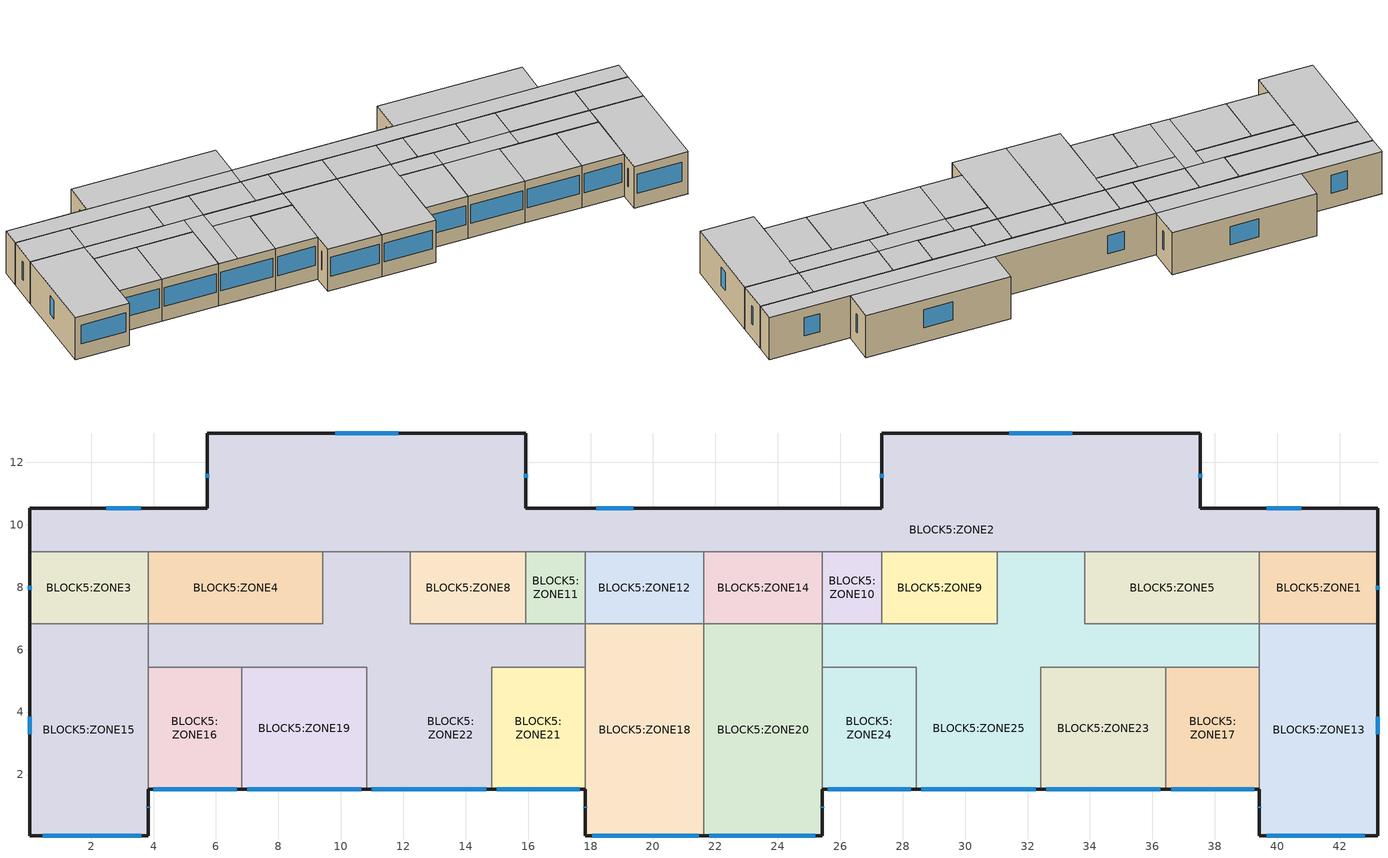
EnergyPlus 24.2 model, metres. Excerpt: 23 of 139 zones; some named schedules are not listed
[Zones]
BLOCK5:ZONE3
 floor to BLOCK4:ZONE3 (XIAN_Wenjiaoyuan_22_InternalFloor_Reversed_Rev): 3.82,6.83 0.03,6.83 0.03,9.14 3.82,9.14 z13.2
 wall outside (XIAN_Wenjiaoyuan_22_Wall): 0.03,9.14 0.03,6.83 z13.2:16.5
 wall to BLOCK5:ZONE4 (Project partition): 3.82,6.83 3.82,9.14 z13.2:16.5
 wall to BLOCK5:ZONE2 (Project partition): 3.82,9.14 0.03,9.14 z13.2:16.5
 wall to BLOCK5:ZONE15 (Project partition): 0.03,6.83 3.82,6.83 z13.2:16.5
 window (XIAN_Wenjiaoyuan_22_ExternalWindows - 1001): 0.03,8.05 0.03,7.92 z14.33:15.75
 ceiling to BLOCK6:ZONE3 (XIAN_Wenjiaoyuan_22_InternalFloor_Reversed): 0.03,6.83 3.82,6.83 3.82,9.14 0.03,9.14 z16.5
BLOCK5:ZONE4
 floor to BLOCK4:ZONE4 (XIAN_Wenjiaoyuan_22_InternalFloor_Reversed_Rev): 9.43,6.83 3.82,6.83 3.82,9.14 9.43,9.14 z13.2
 wall to BLOCK5:ZONE22 (Project partition_Rev): 3.82,6.83 9.43,6.83 9.43,9.14 z13.2:16.5
 wall to BLOCK5:ZONE2 (Project partition): 9.43,9.14 3.82,9.14 z13.2:16.5
 ceiling to BLOCK6:ZONE4 (XIAN_Wenjiaoyuan_22_InternalFloor_Reversed): 3.82,6.83 9.43,6.83 9.43,9.14 3.82,9.14 z16.5
BLOCK5:ZONE22
 floor to BLOCK4:ZONE22 (XIAN_Wenjiaoyuan_22_InternalFloor_Reversed_Rev): 14.83,1.53 12.23,1.53 12.23,5.43 14.83,5.43 z13.2; 17.83,5.43 12.23,5.43 12.23,6.83 17.83,6.83 z13.2; 12.23,6.83 9.43,6.83 9.43,9.14 12.23,9.14 z13.2; 10.83,5.43 3.82,5.43 3.82,6.83 10.82,6.83 z13.2; 12.23,1.53 10.83,1.53 10.82,6.83 12.23,6.83 z13.2
 wall outside (XIAN_Wenjiaoyuan_22_Wall): 10.83,1.53 14.83,1.53 z13.2:16.5
 wall to BLOCK5:ZONE8 (Project partition): 15.93,6.83 12.23,6.83 12.23,9.14 z13.2:16.5
 wall to BLOCK5:ZONE2 (Project partition): 12.23,9.14 9.43,9.14 z13.2:16.5
 wall to BLOCK5:ZONE15 (Project partition): 3.82,6.83 3.82,5.43 z13.2:16.5
 wall to BLOCK5:ZONE16 (Project partition): 3.82,5.43 6.83,5.43 z13.2:16.5
 wall to BLOCK5:ZONE19 (Project partition): 6.83,5.43 10.83,5.43 10.83,1.53 z13.2:16.5
 wall to BLOCK5:ZONE21 (Project partition): 14.83,1.53 14.83,5.43 17.83,5.43 z13.2:16.5
 wall to BLOCK5:ZONE18 (Project partition): 17.83,5.43 17.83,6.83 z13.2:16.5
 wall to BLOCK5:ZONE11 (Project partition): 17.83,6.83 15.93,6.83 z13.2:16.5
 window (XIAN_Wenjiaoyuan_22_ExternalWindows - 1001): 11,1.53 14.66,1.53 z14.33:15.8
 ceiling to BLOCK6:ZONE22 (XIAN_Wenjiaoyuan_22_InternalFloor_Reversed): 12.23,1.53 14.83,1.53 14.83,5.43 12.23,5.43 z16.5; 12.23,5.43 17.83,5.43 17.83,6.83 12.23,6.83 z16.5; 9.43,6.83 12.23,6.83 12.23,9.14 9.43,9.14 z16.5; 3.82,5.43 10.83,5.43 10.82,6.83 3.82,6.83 z16.5; 10.83,1.53 12.23,1.53 12.23,6.83 10.82,6.83 z16.5
BLOCK5:ZONE8
 floor to BLOCK4:ZONE8 (XIAN_Wenjiaoyuan_22_InternalFloor_Reversed_Rev): 15.93,6.83 12.23,6.83 12.23,9.14 15.93,9.14 z13.2
 wall to BLOCK5:ZONE11 (Project partition): 15.93,6.83 15.93,9.14 z13.2:16.5
 wall to BLOCK5:ZONE2 (Project partition): 15.93,9.14 12.23,9.14 z13.2:16.5
 ceiling to BLOCK6:ZONE8 (XIAN_Wenjiaoyuan_22_InternalFloor_Reversed): 12.23,6.83 15.93,6.83 15.93,9.14 12.23,9.14 z16.5
BLOCK5:ZONE11
 floor to BLOCK4:ZONE11 (XIAN_Wenjiaoyuan_22_InternalFloor_Reversed_Rev): 17.83,6.83 15.93,6.83 15.93,9.14 17.83,9.14 z13.2
 wall to BLOCK5:ZONE12 (Project partition): 17.83,6.83 17.83,9.14 z13.2:16.5
 wall to BLOCK5:ZONE2 (Project partition): 17.83,9.14 15.93,9.14 z13.2:16.5
 ceiling to BLOCK6:ZONE11 (XIAN_Wenjiaoyuan_22_InternalFloor_Reversed): 15.93,6.83 17.83,6.83 17.83,9.14 15.93,9.14 z16.5
BLOCK5:ZONE12
 floor to BLOCK4:ZONE12 (XIAN_Wenjiaoyuan_22_InternalFloor_Reversed_Rev): 21.63,6.83 17.83,6.83 17.83,9.14 21.63,9.14 z13.2
 wall to BLOCK5:ZONE14 (Project partition): 21.63,6.83 21.63,9.14 z13.2:16.5
 wall to BLOCK5:ZONE2 (Project partition): 21.63,9.14 17.83,9.14 z13.2:16.5
 wall to BLOCK5:ZONE18 (Project partition): 17.83,6.83 21.63,6.83 z13.2:16.5
 ceiling to BLOCK6:ZONE12 (XIAN_Wenjiaoyuan_22_InternalFloor_Reversed): 17.83,6.83 21.63,6.83 21.63,9.14 17.83,9.14 z16.5
BLOCK5:ZONE14
 floor to BLOCK4:ZONE14 (XIAN_Wenjiaoyuan_22_InternalFloor_Reversed_Rev): 25.43,6.83 21.63,6.83 21.63,9.14 25.43,9.14 z13.2
 wall to BLOCK5:ZONE10 (Project partition): 25.43,6.83 25.43,9.14 z13.2:16.5
 wall to BLOCK5:ZONE2 (Project partition): 25.43,9.14 21.63,9.14 z13.2:16.5
 wall to BLOCK5:ZONE20 (Project partition): 21.63,6.83 25.43,6.83 z13.2:16.5
 ceiling to BLOCK6:ZONE14 (XIAN_Wenjiaoyuan_22_InternalFloor_Reversed): 21.63,6.83 25.43,6.83 25.43,9.14 21.63,9.14 z16.5
BLOCK5:ZONE10
 floor to BLOCK4:ZONE10 (XIAN_Wenjiaoyuan_22_InternalFloor_Reversed_Rev): 27.33,6.83 25.43,6.83 25.43,9.14 27.33,9.14 z13.2
 wall to BLOCK5:ZONE9 (Project partition): 27.33,6.83 27.33,9.14 z13.2:16.5
 wall to BLOCK5:ZONE2 (Project partition): 27.33,9.14 25.43,9.14 z13.2:16.5
 wall to BLOCK5:ZONE25 (Project partition_Rev): 25.43,6.83 27.33,6.83 z13.2:16.5
 ceiling to BLOCK6:ZONE10 (XIAN_Wenjiaoyuan_22_InternalFloor_Reversed): 25.43,6.83 27.33,6.83 27.33,9.14 25.43,9.14 z16.5
BLOCK5:ZONE9
 floor to BLOCK4:ZONE9 (XIAN_Wenjiaoyuan_22_InternalFloor_Reversed_Rev): 31.03,6.83 27.33,6.83 27.33,9.14 31.03,9.14 z13.2
 wall to BLOCK5:ZONE25 (Project partition_Rev): 27.33,6.83 31.03,6.83 31.03,9.14 z13.2:16.5
 wall to BLOCK5:ZONE2 (Project partition): 31.03,9.14 27.33,9.14 z13.2:16.5
 ceiling to BLOCK6:ZONE9 (XIAN_Wenjiaoyuan_22_InternalFloor_Reversed): 27.33,6.83 31.03,6.83 31.03,9.14 27.33,9.14 z16.5
BLOCK5:ZONE25
 floor to BLOCK4:ZONE25 (XIAN_Wenjiaoyuan_22_InternalFloor_Reversed_Rev): 39.43,5.43 33.83,5.43 33.83,6.83 39.43,6.83 z13.2; 33.83,6.83 31.03,6.83 31.03,9.14 33.83,9.14 z13.2; 28.43,5.43 25.43,5.43 25.43,6.83 28.43,6.83 z13.2; 32.43,1.53 28.43,1.53 28.43,5.43 32.43,5.43 z13.2; 33.83,5.43 28.43,5.43 28.43,6.83 33.83,6.83 z13.2
 wall outside (XIAN_Wenjiaoyuan_22_Wall): 28.43,1.53 32.43,1.53 z13.2:16.5
 wall to BLOCK5:ZONE5 (Project partition): 39.43,6.83 33.83,6.83 33.83,9.14 z13.2:16.5
 wall to BLOCK5:ZONE2 (Project partition): 33.83,9.14 31.03,9.14 z13.2:16.5
 wall to BLOCK5:ZONE20 (Project partition): 25.43,6.83 25.43,5.43 z13.2:16.5
 wall to BLOCK5:ZONE24 (Project partition): 25.43,5.43 28.43,5.43 28.43,1.53 z13.2:16.5
 wall to BLOCK5:ZONE23 (Project partition): 32.43,1.53 32.43,5.43 36.43,5.43 z13.2:16.5
 wall to BLOCK5:ZONE17 (Project partition): 36.43,5.43 39.43,5.43 z13.2:16.5
 wall to BLOCK5:ZONE13 (Project partition): 39.43,5.43 39.43,6.83 z13.2:16.5
 window (XIAN_Wenjiaoyuan_22_ExternalWindows - 1001): 28.6,1.53 32.26,1.53 z14.33:15.8
 ceiling to BLOCK6:ZONE25 (XIAN_Wenjiaoyuan_22_InternalFloor_Reversed): 33.83,5.43 39.43,5.43 39.43,6.83 33.83,6.83 z16.5; 31.03,6.83 33.83,6.83 33.83,9.14 31.03,9.14 z16.5; 25.43,5.43 28.43,5.43 28.43,6.83 25.43,6.83 z16.5; 28.43,1.53 32.43,1.53 32.43,5.43 28.43,5.43 z16.5; 28.43,5.43 33.83,5.43 33.83,6.83 28.43,6.83 z16.5
BLOCK5:ZONE5
 floor to BLOCK4:ZONE5 (XIAN_Wenjiaoyuan_22_InternalFloor_Reversed_Rev): 39.43,6.83 33.83,6.83 33.83,9.14 39.43,9.14 z13.2
 wall to BLOCK5:ZONE1 (Project partition): 39.43,6.83 39.43,9.14 z13.2:16.5
 wall to BLOCK5:ZONE2 (Project partition): 39.43,9.14 33.83,9.14 z13.2:16.5
 ceiling to BLOCK6:ZONE5 (XIAN_Wenjiaoyuan_22_InternalFloor_Reversed): 33.83,6.83 39.43,6.83 39.43,9.14 33.83,9.14 z16.5
BLOCK5:ZONE1
 floor to BLOCK4:ZONE1 (XIAN_Wenjiaoyuan_22_InternalFloor_Reversed_Rev): 43.23,6.83 39.43,6.83 39.43,9.14 43.23,9.14 z13.2
 wall outside (XIAN_Wenjiaoyuan_22_Wall): 43.23,6.83 43.23,9.14 z13.2:16.5
 wall to BLOCK5:ZONE2 (Project partition): 43.23,9.14 39.43,9.14 z13.2:16.5
 wall to BLOCK5:ZONE13 (Project partition): 39.43,6.83 43.23,6.83 z13.2:16.5
 window (XIAN_Wenjiaoyuan_22_ExternalWindows - 1001): 43.23,7.92 43.23,8.05 z14.33:15.75
 ceiling to BLOCK6:ZONE1 (XIAN_Wenjiaoyuan_22_InternalFloor_Reversed): 39.43,6.83 43.23,6.83 43.23,9.14 39.43,9.14 z16.5
BLOCK5:ZONE15
 floor to BLOCK4:ZONE15 (XIAN_Wenjiaoyuan_22_InternalFloor_Reversed_Rev): 3.82,0.03 0.03,0.03 0.03,6.83 3.82,6.83 z13.2
 wall outside (XIAN_Wenjiaoyuan_22_Wall): 0.03,6.83 0.03,0.03 3.82,0.03 3.82,1.53 z13.2:16.5
 wall to BLOCK5:ZONE16 (Project partition): 3.82,1.53 3.82,5.43 z13.2:16.5
 window (XIAN_Wenjiaoyuan_22_ExternalWindows - 1001): 0.03,3.84 0.03,3.28 / 3.82,0.93 3.82,0.97 z14.33:15.75; 0.46,0.03 3.6,0.03 z14.33:15.81
 ceiling to BLOCK6:ZONE15 (XIAN_Wenjiaoyuan_22_InternalFloor_Reversed): 0.03,0.03 3.82,0.03 3.82,6.83 0.03,6.83 z16.5
BLOCK5:ZONE18
 floor to BLOCK4:ZONE18 (XIAN_Wenjiaoyuan_22_InternalFloor_Reversed_Rev): 21.63,0.03 17.83,0.03 17.83,6.83 21.63,6.83 z13.2
 wall outside (XIAN_Wenjiaoyuan_22_Wall): 17.83,1.53 17.83,0.03 21.63,0.03 z13.2:16.5
 wall to BLOCK5:ZONE20 (Project partition): 21.63,0.03 21.63,6.83 z13.2:16.5
 wall to BLOCK5:ZONE21 (Project partition): 17.83,5.43 17.83,1.53 z13.2:16.5
 window (XIAN_Wenjiaoyuan_22_ExternalWindows - 1001): 17.83,0.97 17.83,0.93 z14.33:15.75; 18.06,0.03 21.46,0.03 z14.33:15.8
 ceiling to BLOCK6:ZONE18 (XIAN_Wenjiaoyuan_22_InternalFloor_Reversed): 17.83,0.03 21.63,0.03 21.63,6.83 17.83,6.83 z16.5
BLOCK5:ZONE20
 floor to BLOCK4:ZONE20 (XIAN_Wenjiaoyuan_22_InternalFloor_Reversed_Rev): 25.43,0.03 21.63,0.03 21.63,6.83 25.43,6.83 z13.2
 wall outside (XIAN_Wenjiaoyuan_22_Wall): 21.63,0.03 25.43,0.03 25.43,1.53 z13.2:16.5
 wall to BLOCK5:ZONE24 (Project partition): 25.43,1.53 25.43,5.43 z13.2:16.5
 window (XIAN_Wenjiaoyuan_22_ExternalWindows - 1001): 21.8,0.03 25.2,0.03 z14.33:15.8; 25.43,0.93 25.43,0.97 z14.33:15.75
 ceiling to BLOCK6:ZONE20 (XIAN_Wenjiaoyuan_22_InternalFloor_Reversed): 21.63,0.03 25.43,0.03 25.43,6.83 21.63,6.83 z16.5
BLOCK5:ZONE13
 floor to BLOCK4:ZONE13 (XIAN_Wenjiaoyuan_22_InternalFloor_Reversed_Rev): 43.23,0.03 39.43,0.03 39.43,6.83 43.23,6.83 z13.2
 wall outside (XIAN_Wenjiaoyuan_22_Wall): 39.43,1.53 39.43,0.03 43.23,0.03 43.23,6.83 z13.2:16.5
 wall to BLOCK5:ZONE17 (Project partition): 39.43,5.43 39.43,1.53 z13.2:16.5
 window (XIAN_Wenjiaoyuan_22_ExternalWindows - 1001): 43.23,3.28 43.23,3.84 / 39.43,0.97 39.43,0.93 z14.33:15.75; 39.66,0.03 42.8,0.03 z14.33:15.81
 ceiling to BLOCK6:ZONE13 (XIAN_Wenjiaoyuan_22_InternalFloor_Reversed): 39.43,0.03 43.23,0.03 43.23,6.83 39.43,6.83 z16.5
BLOCK5:ZONE16
 floor to BLOCK4:ZONE16 (XIAN_Wenjiaoyuan_22_InternalFloor_Reversed_Rev): 6.83,1.53 3.82,1.53 3.82,5.43 6.83,5.43 z13.2
 wall outside (XIAN_Wenjiaoyuan_22_Wall): 3.82,1.53 6.83,1.53 z13.2:16.5
 wall to BLOCK5:ZONE19 (Project partition): 6.83,1.53 6.83,5.43 z13.2:16.5
 window (XIAN_Wenjiaoyuan_22_ExternalWindows - 1001): 3.99,1.53 6.66,1.53 z14.33:15.82
 ceiling to BLOCK6:ZONE16 (XIAN_Wenjiaoyuan_22_InternalFloor_Reversed): 3.82,1.53 6.83,1.53 6.83,5.43 3.82,5.43 z16.5
BLOCK5:ZONE19
 floor to BLOCK4:ZONE19 (XIAN_Wenjiaoyuan_22_InternalFloor_Reversed_Rev): 10.83,1.53 6.83,1.53 6.83,5.43 10.83,5.43 z13.2
 wall outside (XIAN_Wenjiaoyuan_22_Wall): 6.83,1.53 10.83,1.53 z13.2:16.5
 window (XIAN_Wenjiaoyuan_22_ExternalWindows - 1001): 7,1.53 10.66,1.53 z14.33:15.8
 ceiling to BLOCK6:ZONE19 (XIAN_Wenjiaoyuan_22_InternalFloor_Reversed): 6.83,1.53 10.83,1.53 10.83,5.43 6.83,5.43 z16.5
BLOCK5:ZONE21
 floor to BLOCK4:ZONE21 (XIAN_Wenjiaoyuan_22_InternalFloor_Reversed_Rev): 17.83,1.53 14.83,1.53 14.83,5.43 17.83,5.43 z13.2
 wall outside (XIAN_Wenjiaoyuan_22_Wall): 14.83,1.53 17.83,1.53 z13.2:16.5
 window (XIAN_Wenjiaoyuan_22_ExternalWindows - 1001): 15,1.53 17.66,1.53 z14.33:15.82
 ceiling to BLOCK6:ZONE21 (XIAN_Wenjiaoyuan_22_InternalFloor_Reversed): 14.83,1.53 17.83,1.53 17.83,5.43 14.83,5.43 z16.5
BLOCK5:ZONE24
 floor to BLOCK4:ZONE24 (XIAN_Wenjiaoyuan_22_InternalFloor_Reversed_Rev): 28.43,1.53 25.43,1.53 25.43,5.43 28.43,5.43 z13.2
 wall outside (XIAN_Wenjiaoyuan_22_Wall): 25.43,1.53 28.43,1.53 z13.2:16.5
 window (XIAN_Wenjiaoyuan_22_ExternalWindows - 1001): 25.6,1.53 28.26,1.53 z14.33:15.82
 ceiling to BLOCK6:ZONE24 (XIAN_Wenjiaoyuan_22_InternalFloor_Reversed): 25.43,1.53 28.43,1.53 28.43,5.43 25.43,5.43 z16.5
BLOCK5:ZONE23
 floor to BLOCK4:ZONE23 (XIAN_Wenjiaoyuan_22_InternalFloor_Reversed_Rev): 36.43,1.53 32.43,1.53 32.43,5.43 36.43,5.43 z13.2
 wall outside (XIAN_Wenjiaoyuan_22_Wall): 32.43,1.53 36.43,1.53 z13.2:16.5
 wall to BLOCK5:ZONE17 (Project partition): 36.43,1.53 36.43,5.43 z13.2:16.5
 window (XIAN_Wenjiaoyuan_22_ExternalWindows - 1001): 32.6,1.53 36.26,1.53 z14.33:15.8
 ceiling to BLOCK6:ZONE23 (XIAN_Wenjiaoyuan_22_InternalFloor_Reversed): 32.43,1.53 36.43,1.53 36.43,5.43 32.43,5.43 z16.5
BLOCK5:ZONE17
 floor to BLOCK4:ZONE17 (XIAN_Wenjiaoyuan_22_InternalFloor_Reversed_Rev): 39.43,1.53 36.43,1.53 36.43,5.43 39.43,5.43 z13.2
 wall outside (XIAN_Wenjiaoyuan_22_Wall): 36.43,1.53 39.43,1.53 z13.2:16.5
 window (XIAN_Wenjiaoyuan_22_ExternalWindows - 1001): 36.6,1.53 39.26,1.53 z14.33:15.82
 ceiling to BLOCK6:ZONE17 (XIAN_Wenjiaoyuan_22_InternalFloor_Reversed): 36.43,1.53 39.43,1.53 39.43,5.43 36.43,5.43 z16.5
BLOCK5:ZONE2
 floor to BLOCK4:ZONE2 (XIAN_Wenjiaoyuan_22_InternalFloor_Reversed_Rev): 37.53,10.54 27.33,10.54 27.33,12.94 37.53,12.94 z13.2; 43.23,9.14 15.93,9.14 15.93,10.54 43.23,10.54 z13.2; 15.93,10.54 5.73,10.54 5.73,12.94 15.93,12.94 z13.2; 15.93,9.14 0.03,9.14 0.03,10.54 15.93,10.54 z13.2
 wall outside (XIAN_Wenjiaoyuan_22_Wall): 43.23,9.14 43.23,10.54 37.53,10.54 37.53,12.94 27.33,12.94 27.33,10.54 15.93,10.54 15.93,12.94 5.73,12.94 5.73,10.54 0.03,10.54 0.03,9.14 z13.2:16.5
 window (XIAN_Wenjiaoyuan_22_ExternalWindows - 1001): 40.76,10.54 39.66,10.54 / 37.53,11.5 37.53,11.63 / 33.44,12.94 31.42,12.94 / 27.33,11.63 27.33,11.5 / 15.93,11.5 15.93,11.63 / 11.84,12.94 9.81,12.94 / 5.73,11.63 5.73,11.5 / 3.6,10.54 2.49,10.54 z14.33:15.75
 window x2 (XIAN_Wenjiaoyuan_22_ExternalWindows - 1001): 19.37,10.54 18.19,10.54 z14.33:15.75
 ceiling to BLOCK6:ZONE2 (XIAN_Wenjiaoyuan_22_InternalFloor_Reversed): 27.33,10.54 37.53,10.54 37.53,12.94 27.33,12.94 z16.5; 15.93,9.14 43.23,9.14 43.23,10.54 15.93,10.54 z16.5; 5.73,10.54 15.93,10.54 15.93,12.94 5.73,12.94 z16.5; 0.03,9.14 15.93,9.14 15.93,10.54 0.03,10.54 z16.5
[Site:Location]
XIAN_Wenjiaoyuan_22 (01-01:31-12)  (01-01:31-12): Latitude {deg}=34.3; Longitude {deg}=108.93; Time Zone {hr}=8; Elevation {m}=479
[Site:GroundTemperature:BuildingSurface]
18, 18, 18, 18, 18, 18, 18, 18, 18, 18, 18, 18
[Site:GroundTemperature:Deep]
14, 14, 14, 14, 14, 14, 14, 14, 14, 14, 14, 14
[Site:GroundTemperature:Shallow]
14, 14, 14, 14, 14, 14, 14, 14, 14, 14, 14, 14
[Site:GroundTemperature:FCfactorMethod]
2.95, 1.86, 3.8, 6.83, 14.77, 20.89, 25.02, 26.28, 24.14, 19.38, 13.03, 7.13
[Site:GroundReflectance]
0.2, 0.2, 0.2, 0.2, 0.2, 0.2, 0.2, 0.2, 0.2, 0.2, 0.2, 0.2
[Site:GroundReflectance:SnowModifier]
2, 2
[SizingPeriod:DesignDay] Day of Month=15; Day Type=SummerDesignDay; Humidity Condition Type=WetBulb; Barometric Pressure {Pa}=95701.4; Wind Speed {m/s}=0; Wind Direction {deg}=0; Rain Indicator=No; Snow Indicator=No; Daylight Saving Time Indicator=No; Solar Model Indicator=ASHRAEClearSky; Sky Clearness=0.98
Name | Month | Maximum Dry-Bulb Temperature {C} | Daily Dry-Bulb Temperature Range {deltaC} | Wetbulb or DewPoint at Maximum Dry-Bulb {C}
Summer Design Day in XIAN_Wenjiaoyuan_22 (01-01:31-12) Jun | 6 | 38.1 | 15 | 20.8
Summer Design Day in XIAN_Wenjiaoyuan_22 (01-01:31-12) Jul | 7 | 37.8 | 12.1 | 24
Summer Design Day in XIAN_Wenjiaoyuan_22 (01-01:31-12) Aug | 8 | 36 | 10.7 | 25.3
Summer Design Day in XIAN_Wenjiaoyuan_22 (01-01:31-12) Sep | 9 | 34.2 | 12.2 | 23.4
[Site:Precipitation]
Precipitation Model Type=ScheduleAndDesignLevel; Design Level for Total Annual Precipitation {m/yr}=0.75; Precipitation Rates Schedule=Site Precipitation Schedule; Average Total Annual Precipitation {m/yr}=0.75
[Building]
Building 1: North Axis {deg}=0; Terrain=Suburbs; Loads Convergence Tolerance Value {W}=.04; Temperature Convergence Tolerance Value {deltaC}=.4; Solar Distribution=FullExterior; Maximum Number of Warmup Days=25; Minimum Number of Warmup Days=6
[Material:NoMass] Roughness=Rough; Thermal Resistance {m2-K/W}=.15; Thermal Absorptance=0.9; Solar Absorptance=0.7; Visible Absorptance=0.7
5_RVAL_2; 6_RVAL_2
[Construction]
XIAN_Wenjiaoyuan_22_InternalFloor_Reversed: XIAN_Wenjiaoyuan_22_InternalFloor_1_.02, XIAN_Wenjiaoyuan_22_InternalFloor_3_.1, XIAN_Wenjiaoyuan_22_InternalFloor_2_.12, XIAN_Wenjiaoyuan_22_InternalFloor_1_.03, XIAN_Wenjiaoyuan_22_InternalFloor_1_.02
XIAN_Wenjiaoyuan_22_InternalFloor_Reversed_Rev: XIAN_Wenjiaoyuan_22_InternalFloor_1_.02, XIAN_Wenjiaoyuan_22_InternalFloor_1_.03, XIAN_Wenjiaoyuan_22_InternalFloor_2_.12, XIAN_Wenjiaoyuan_22_InternalFloor_3_.1, XIAN_Wenjiaoyuan_22_InternalFloor_1_.02
Project partition: Gypsum Plasterboard_.025, 5_RVAL_2, Gypsum Plasterboard_.025
Project partition_Rev: Gypsum Plasterboard_.025, 6_RVAL_2, Gypsum Plasterboard_.025
XIAN_Wenjiaoyuan_22_Wall: XIAN_Wenjiaoyuan_22_Wall_1_.1, XIAN_Wenjiaoyuan_22_Wall_2_.02, XIAN_Wenjiaoyuan_22_Wall_3_.2, XIAN_Wenjiaoyuan_22_Wall_4_.015
XIAN_Wenjiaoyuan_22_ExternalWindows - 1001: Simple XIAN_Wenjiaoyuan_22_ExternalWindows - 1001
[Material] Roughness=Rough
Name | Thickness {m} | Conductivity {W/m-K} | Density {kg/m3} | Specific Heat {J/kg-K} | Thermal Absorptance | Solar Absorptance | Visible Absorptance
XIAN_Wenjiaoyuan_22_InternalFloor_1_.02 | .02 | 1.28 | 2100 | 840 | .9 | .6 | .6
XIAN_Wenjiaoyuan_22_InternalFloor_3_.1 | .1 | .041 | 500 | 840 | .9 | .6 | .6
XIAN_Wenjiaoyuan_22_InternalFloor_2_.12 | .12 | 1.74 | 500 | 840 | .9 | .6 | .6
XIAN_Wenjiaoyuan_22_InternalFloor_1_.03 | .03 | 1.28 | 2100 | 840 | .9 | .6 | .6
Gypsum Plasterboard_.025 | .025 | 0.25 | 900 | 1000 | 0.9 | 0.5 | 0.5
XIAN_Wenjiaoyuan_22_Wall_1_.1 | .1 | .041 | 1700 | 800 | .9 | .7 | .7
XIAN_Wenjiaoyuan_22_Wall_2_.02 | .02 | 1.28 | 35 | 1400 | .9 | .6 | .6
XIAN_Wenjiaoyuan_22_Wall_3_.2 | .2 | 1.74 | 1400 | 1000 | .9 | .6 | .6
XIAN_Wenjiaoyuan_22_Wall_4_.015 | .015 | 1.28 | 1000 | 1000 | .9 | .5 | .5
[WindowMaterial:SimpleGlazingSystem]
Simple XIAN_Wenjiaoyuan_22_ExternalWindows - 1001: U-Factor {W/m2-K}=1.76; Solar Heat Gain Coefficient=.33; Visible Transmittance=.8
[Zone] Type=1; Multiplier=1; Zone Inside Convection Algorithm=TARP; Part of Total Floor Area=Yes
Name | Volume {m3} | Floor Area {m2}
BLOCK5:ZONE3 | 21.9668 | 7.2979
BLOCK5:ZONE4 | 35.3248 | 11.7358
BLOCK5:ZONE22 | 112.6766 | 37.4341
BLOCK5:ZONE8 | 23.0076 | 7.6437
BLOCK5:ZONE11 | 11.3642 | 3.7755
BLOCK5:ZONE12 | 23.6386 | 7.8533
BLOCK5:ZONE14 | 23.6692 | 7.8635
BLOCK5:ZONE10 | 11.3336 | 3.7653
BLOCK5:ZONE9 | 23.0384 | 7.6539
BLOCK5:ZONE25 | 112.6033 | 37.4097
BLOCK5:ZONE5 | 35.2967 | 11.7265
BLOCK5:ZONE1 | 21.96 | 7.2957
BLOCK5:ZONE15 | 64.0793 | 21.2888
BLOCK5:ZONE18 | 69.0619 | 22.9441
BLOCK5:ZONE20 | 69.1091 | 22.9598
BLOCK5:ZONE13 | 64.0591 | 21.2821
BLOCK5:ZONE16 | 29.9622 | 9.9542
BLOCK5:ZONE19 | 40.4119 | 13.4259
BLOCK5:ZONE21 | 29.919 | 9.9399
BLOCK5:ZONE24 | 29.9377 | 9.9461
BLOCK5:ZONE23 | 40.442 | 13.4359
BLOCK5:ZONE17 | 29.9297 | 9.9434
BLOCK5:ZONE2 | 264.3602 | 87.8273
[PEOPLE] Number of People Calculation Method=People/Area; Fraction Radiant=.3; Sensible Heat Fraction=AutoCalculate; Carbon Dioxide Generation Rate {m3/s-W}=3.82e-08; Enable ASHRAE 55 Comfort Warnings=No; Mean Radiant Temperature Calculation Type=EnclosureAveraged; Work Efficiency Schedule=Work efficiency; Clothing Insulation Calculation Method=ClothingInsulationSchedule; Air Velocity Schedule=Default Air Velocity for Comfort Calculations
Name | Zone or ZoneList or Space or SpaceList | Number of People Schedule | People per Floor Area {person/m2} | Activity Level Schedule | Clothing Insulation Schedule
People BLOCK5:ZONE3 | BLOCK5:ZONE3 | Dwell_DomBath_Occ | 0.0187368 | Activity Schedule 6709 | Clothing Schedule 6709
People BLOCK5:ZONE4 | BLOCK5:ZONE4 | Dwell_DomKitchen_Occ | 0.0237037 | Activity Schedule 6716 | Clothing Schedule 6716
People BLOCK5:ZONE22 | BLOCK5:ZONE22 | Dwell_DomLounge_Occ | 0.0187563 | Activity Schedule 6723 | Clothing Schedule 6723
People BLOCK5:ZONE8 | BLOCK5:ZONE8 | Dwell_DomBed_Occ | 0.0229388 | Activity Schedule 6740 | Clothing Schedule 6740
People BLOCK5:ZONE11 | BLOCK5:ZONE11 | Dwell_DomToilet_Occ | 0.0243172 | Activity Schedule 6747 | Clothing Schedule 6747
People BLOCK5:ZONE12 | BLOCK5:ZONE12 | Dwell_DomBath_Occ | 0.0187368 | Activity Schedule 6754 | Clothing Schedule 6754
People BLOCK5:ZONE14 | BLOCK5:ZONE14 | Dwell_DomBath_Occ | 0.0187368 | Activity Schedule 6761 | Clothing Schedule 6761
People BLOCK5:ZONE10 | BLOCK5:ZONE10 | Dwell_DomToilet_Occ | 0.0243172 | Activity Schedule 6768 | Clothing Schedule 6768
People BLOCK5:ZONE9 | BLOCK5:ZONE9 | Dwell_DomBed_Occ | 0.0229388 | Activity Schedule 6775 | Clothing Schedule 6775
People BLOCK5:ZONE25 | BLOCK5:ZONE25 | Dwell_DomLounge_Occ | 0.0187563 | Activity Schedule 6782 | Clothing Schedule 6782
People BLOCK5:ZONE5 | BLOCK5:ZONE5 | Dwell_DomKitchen_Occ | 0.0237037 | Activity Schedule 6799 | Clothing Schedule 6799
People BLOCK5:ZONE1 | BLOCK5:ZONE1 | Dwell_DomBath_Occ | 0.0187368 | Activity Schedule 6806 | Clothing Schedule 6806
People BLOCK5:ZONE15 | BLOCK5:ZONE15 | Dwell_DomBed_Occ | 0.0229388 | Activity Schedule 6813 | Clothing Schedule 6813
People BLOCK5:ZONE18 | BLOCK5:ZONE18 | Dwell_DomBed_Occ | 0.0229388 | Activity Schedule 6822 | Clothing Schedule 6822
People BLOCK5:ZONE20 | BLOCK5:ZONE20 | Dwell_DomBed_Occ | 0.0229388 | Activity Schedule 6831 | Clothing Schedule 6831
People BLOCK5:ZONE13 | BLOCK5:ZONE13 | Dwell_DomBed_Occ | 0.0229388 | Activity Schedule 6840 | Clothing Schedule 6840
People BLOCK5:ZONE16 | BLOCK5:ZONE16 | Dwell_DomBed_Occ | 0.0229388 | Activity Schedule 6849 | Clothing Schedule 6849
People BLOCK5:ZONE19 | BLOCK5:ZONE19 | Dwell_DomDining_Occ | .0169163 | Activity Schedule 6856 | Clothing Schedule 6856
People BLOCK5:ZONE21 | BLOCK5:ZONE21 | Dwell_DomBed_Occ | 0.0229388 | Activity Schedule 6863 | Clothing Schedule 6863
People BLOCK5:ZONE24 | BLOCK5:ZONE24 | Dwell_DomBed_Occ | 0.0229388 | Activity Schedule 6870 | Clothing Schedule 6870
People BLOCK5:ZONE23 | BLOCK5:ZONE23 | Dwell_DomDining_Occ | .0169163 | Activity Schedule 6877 | Clothing Schedule 6877
People BLOCK5:ZONE17 | BLOCK5:ZONE17 | Dwell_DomBed_Occ | 0.0229388 | Activity Schedule 6884 | Clothing Schedule 6884
[Lights] Design Level Calculation Method=Watts/Area; Return Air Fraction=0; Fraction Radiant=.42; Fraction Visible=.18; Fraction Replaceable=1
Name | Zone or ZoneList or Space or SpaceList | Schedule | Watts per Floor Area {W/m2}
BLOCK5:ZONE3 General lighting | BLOCK5:ZONE3 | Dwell_DomBath_Light | 7.5
BLOCK5:ZONE4 General lighting | BLOCK5:ZONE4 | Dwell_DomKitchen_Light | 7.5
BLOCK5:ZONE22 General lighting | BLOCK5:ZONE22 | Dwell_DomLounge_Light | 2.5
BLOCK5:ZONE8 General lighting | BLOCK5:ZONE8 | Dwell_DomBed_Light | 5
BLOCK5:ZONE11 General lighting | BLOCK5:ZONE11 | Dwell_DomToilet_Light | 5
BLOCK5:ZONE12 General lighting | BLOCK5:ZONE12 | Dwell_DomBath_Light | 7.5
BLOCK5:ZONE14 General lighting | BLOCK5:ZONE14 | Dwell_DomBath_Light | 7.5
BLOCK5:ZONE10 General lighting | BLOCK5:ZONE10 | Dwell_DomToilet_Light | 5
BLOCK5:ZONE9 General lighting | BLOCK5:ZONE9 | Dwell_DomBed_Light | 5
BLOCK5:ZONE25 General lighting | BLOCK5:ZONE25 | Dwell_DomLounge_Light | 2.5
BLOCK5:ZONE5 General lighting | BLOCK5:ZONE5 | Dwell_DomKitchen_Light | 7.5
BLOCK5:ZONE1 General lighting | BLOCK5:ZONE1 | Dwell_DomBath_Light | 7.5
BLOCK5:ZONE15 General lighting | BLOCK5:ZONE15 | Dwell_DomBed_Light | 5
BLOCK5:ZONE18 General lighting | BLOCK5:ZONE18 | Dwell_DomBed_Light | 5
BLOCK5:ZONE20 General lighting | BLOCK5:ZONE20 | Dwell_DomBed_Light | 5
BLOCK5:ZONE13 General lighting | BLOCK5:ZONE13 | Dwell_DomBed_Light | 5
BLOCK5:ZONE16 General lighting | BLOCK5:ZONE16 | Dwell_DomBed_Light | 5
BLOCK5:ZONE19 General lighting | BLOCK5:ZONE19 | Dwell_DomDining_Light | 2.5
BLOCK5:ZONE21 General lighting | BLOCK5:ZONE21 | Dwell_DomBed_Light | 5
BLOCK5:ZONE24 General lighting | BLOCK5:ZONE24 | Dwell_DomBed_Light | 5
BLOCK5:ZONE23 General lighting | BLOCK5:ZONE23 | Dwell_DomDining_Light | 2.5
BLOCK5:ZONE17 General lighting | BLOCK5:ZONE17 | Dwell_DomBed_Light | 5
BLOCK5:ZONE2 General lighting | BLOCK5:ZONE2 | 8:00 - 18:00 Mon - Sat | 7.5
[OtherEquipment] Fuel Type=Electricity; Design Level Calculation Method=Watts/Area; Fraction Latent=0; Fraction Radiant=.2; Fraction Lost=0; Carbon Dioxide Generation Rate {m3/s-W}=0
Name | Zone or ZoneList or Space or SpaceList | Schedule | Power per Floor Area {W/m2}
BLOCK5:ZONE3 Equipment gain | BLOCK5:ZONE3 | Dwell_DomBath_Equip | 1.67
BLOCK5:ZONE4 Equipment gain | BLOCK5:ZONE4 | Dwell_DomKitchen_Equip | 30.28
BLOCK5:ZONE22 Equipment gain | BLOCK5:ZONE22 | Dwell_DomLounge_Equip | 3.9
BLOCK5:ZONE8 Equipment gain | BLOCK5:ZONE8 | Dwell_DomBed_Equip | 3.58
BLOCK5:ZONE11 Equipment gain | BLOCK5:ZONE11 | Dwell_DomToilet_Equip | 1.61
BLOCK5:ZONE12 Equipment gain | BLOCK5:ZONE12 | Dwell_DomBath_Equip | 1.67
BLOCK5:ZONE14 Equipment gain | BLOCK5:ZONE14 | Dwell_DomBath_Equip | 1.67
BLOCK5:ZONE10 Equipment gain | BLOCK5:ZONE10 | Dwell_DomToilet_Equip | 1.61
BLOCK5:ZONE9 Equipment gain | BLOCK5:ZONE9 | Dwell_DomBed_Equip | 3.58
BLOCK5:ZONE25 Equipment gain | BLOCK5:ZONE25 | Dwell_DomLounge_Equip | 3.9
BLOCK5:ZONE5 Equipment gain | BLOCK5:ZONE5 | Dwell_DomKitchen_Equip | 30.28
BLOCK5:ZONE1 Equipment gain | BLOCK5:ZONE1 | Dwell_DomBath_Equip | 1.67
BLOCK5:ZONE15 Equipment gain | BLOCK5:ZONE15 | Dwell_DomBed_Equip | 3.58
BLOCK5:ZONE18 Equipment gain | BLOCK5:ZONE18 | Dwell_DomBed_Equip | 3.58
BLOCK5:ZONE20 Equipment gain | BLOCK5:ZONE20 | Dwell_DomBed_Equip | 3.58
BLOCK5:ZONE13 Equipment gain | BLOCK5:ZONE13 | Dwell_DomBed_Equip | 3.58
BLOCK5:ZONE16 Equipment gain | BLOCK5:ZONE16 | Dwell_DomBed_Equip | 3.58
BLOCK5:ZONE19 Equipment gain | BLOCK5:ZONE19 | Dwell_DomDining_Equip | 3.06
BLOCK5:ZONE21 Equipment gain | BLOCK5:ZONE21 | Dwell_DomBed_Equip | 3.58
BLOCK5:ZONE24 Equipment gain | BLOCK5:ZONE24 | Dwell_DomBed_Equip | 3.58
BLOCK5:ZONE23 Equipment gain | BLOCK5:ZONE23 | Dwell_DomDining_Equip | 3.06
BLOCK5:ZONE17 Equipment gain | BLOCK5:ZONE17 | Dwell_DomBed_Equip | 3.58
[ZoneInfiltration:DesignFlowRate] Schedule=On 24/7; Design Flow Rate Calculation Method=Flow/zone; Constant Term Coefficient=1; Temperature Term Coefficient=0; Velocity Term Coefficient=0; Velocity Squared Term Coefficient=0
Name | Zone or ZoneList or Space or SpaceList | Design Flow Rate {m3/s}
BLOCK5:ZONE3 Infiltration | BLOCK5:ZONE3 | .004271
BLOCK5:ZONE4 Infiltration | BLOCK5:ZONE4 | .006869
BLOCK5:ZONE22 Infiltration | BLOCK5:ZONE22 | .021909
BLOCK5:ZONE8 Infiltration | BLOCK5:ZONE8 | .004474
BLOCK5:ZONE11 Infiltration | BLOCK5:ZONE11 | .00221
BLOCK5:ZONE12 Infiltration | BLOCK5:ZONE12 | .004596
BLOCK5:ZONE14 Infiltration | BLOCK5:ZONE14 | .004602
BLOCK5:ZONE10 Infiltration | BLOCK5:ZONE10 | .002204
BLOCK5:ZONE9 Infiltration | BLOCK5:ZONE9 | .00448
BLOCK5:ZONE25 Infiltration | BLOCK5:ZONE25 | .021895
BLOCK5:ZONE5 Infiltration | BLOCK5:ZONE5 | .006863
BLOCK5:ZONE1 Infiltration | BLOCK5:ZONE1 | .00427
BLOCK5:ZONE15 Infiltration | BLOCK5:ZONE15 | .01246
BLOCK5:ZONE18 Infiltration | BLOCK5:ZONE18 | .013429
BLOCK5:ZONE20 Infiltration | BLOCK5:ZONE20 | .013438
BLOCK5:ZONE13 Infiltration | BLOCK5:ZONE13 | .012456
BLOCK5:ZONE16 Infiltration | BLOCK5:ZONE16 | .005826
BLOCK5:ZONE19 Infiltration | BLOCK5:ZONE19 | .007858
BLOCK5:ZONE21 Infiltration | BLOCK5:ZONE21 | .005818
BLOCK5:ZONE24 Infiltration | BLOCK5:ZONE24 | .005821
BLOCK5:ZONE23 Infiltration | BLOCK5:ZONE23 | .007864
BLOCK5:ZONE17 Infiltration | BLOCK5:ZONE17 | .00582
BLOCK5:ZONE2 Infiltration | BLOCK5:ZONE2 | .051403
[Sizing:Zone] Zone Cooling Design Supply Air Temperature Input Method=SupplyAirTemperature; Zone Cooling Design Supply Air Temperature {C}=12; Zone Cooling Design Supply Air Temperature Difference {deltaC}=0; Zone Heating Design Supply Air Temperature Input Method=SupplyAirTemperature; Zone Heating Design Supply Air Temperature {C}=35; Zone Heating Design Supply Air Temperature Difference {deltaC}=0; Zone Cooling Design Supply Air Humidity Ratio {kgWater/kgDryAir}=0.0077; Zone Heating Design Supply Air Humidity Ratio {kgWater/kgDryAir}=0.0156; Zone Heating Sizing Factor=1.25; Zone Cooling Sizing Factor=1.15; Cooling Design Air Flow Method=DesignDay; Cooling Minimum Air Flow Fraction=0; Heating Design Air Flow Method=DesignDay; Zone Load Sizing Method=Sensible Load Only No Latent Load; Zone Latent Cooling Design Supply Air Humidity Ratio Input Method=HumidityRatioDifference; Zone Cooling Design Supply Air Humidity Ratio Difference {kgWater/kgDryAir}=0.005; Zone Latent Heating Design Supply Air Humidity Ratio Input Method=HumidityRatioDifference; Zone Humidification Design Supply Air Humidity Ratio Difference {kgWater/kgDryAir}=0.005
Name | Design Specification Outdoor Air Object | Design Specification Zone Air Distribution Object
BLOCK5:ZONE3 | BLOCK5:ZONE3 | BLOCK5:ZONE3
BLOCK5:ZONE4 | BLOCK5:ZONE4 | BLOCK5:ZONE4
BLOCK5:ZONE22 | BLOCK5:ZONE22 | BLOCK5:ZONE22
BLOCK5:ZONE8 | BLOCK5:ZONE8 | BLOCK5:ZONE8
BLOCK5:ZONE11 | BLOCK5:ZONE11 | BLOCK5:ZONE11
BLOCK5:ZONE12 | BLOCK5:ZONE12 | BLOCK5:ZONE12
BLOCK5:ZONE14 | BLOCK5:ZONE14 | BLOCK5:ZONE14
BLOCK5:ZONE10 | BLOCK5:ZONE10 | BLOCK5:ZONE10
BLOCK5:ZONE9 | BLOCK5:ZONE9 | BLOCK5:ZONE9
BLOCK5:ZONE25 | BLOCK5:ZONE25 | BLOCK5:ZONE25
BLOCK5:ZONE5 | BLOCK5:ZONE5 | BLOCK5:ZONE5
BLOCK5:ZONE1 | BLOCK5:ZONE1 | BLOCK5:ZONE1
BLOCK5:ZONE15 | BLOCK5:ZONE15 | BLOCK5:ZONE15
BLOCK5:ZONE18 | BLOCK5:ZONE18 | BLOCK5:ZONE18
BLOCK5:ZONE20 | BLOCK5:ZONE20 | BLOCK5:ZONE20
BLOCK5:ZONE13 | BLOCK5:ZONE13 | BLOCK5:ZONE13
BLOCK5:ZONE16 | BLOCK5:ZONE16 | BLOCK5:ZONE16
BLOCK5:ZONE19 | BLOCK5:ZONE19 | BLOCK5:ZONE19
BLOCK5:ZONE21 | BLOCK5:ZONE21 | BLOCK5:ZONE21
BLOCK5:ZONE24 | BLOCK5:ZONE24 | BLOCK5:ZONE24
BLOCK5:ZONE23 | BLOCK5:ZONE23 | BLOCK5:ZONE23
BLOCK5:ZONE17 | BLOCK5:ZONE17 | BLOCK5:ZONE17
BLOCK5:ZONE2 | BLOCK5:ZONE2 | BLOCK5:ZONE2
[DesignSpecification:ZoneAirDistribution] Zone Air Distribution Effectiveness in Cooling Mode=1; Zone Air Distribution Effectiveness in Heating Mode=1
BLOCK5:ZONE3; BLOCK5:ZONE4; BLOCK5:ZONE22; BLOCK5:ZONE8; BLOCK5:ZONE11; BLOCK5:ZONE12; BLOCK5:ZONE14; BLOCK5:ZONE10; BLOCK5:ZONE9; BLOCK5:ZONE25; BLOCK5:ZONE5; BLOCK5:ZONE1; BLOCK5:ZONE15; BLOCK5:ZONE18; BLOCK5:ZONE20; BLOCK5:ZONE13; BLOCK5:ZONE16; BLOCK5:ZONE19; BLOCK5:ZONE21; BLOCK5:ZONE24; BLOCK5:ZONE23; BLOCK5:ZONE17; BLOCK5:ZONE2
[DesignSpecification:OutdoorAir] Outdoor Air Method=Sum; Outdoor Air Flow per Zone {m3/s}=0; Outdoor Air Flow Air Changes per Hour {1/hr}=0
Name | Outdoor Air Flow per Person {m3/s-person} | Outdoor Air Flow per Zone Floor Area {m3/s-m2} | Outdoor Air Schedule
BLOCK5:ZONE3; BLOCK5:ZONE12; BLOCK5:ZONE14; BLOCK5:ZONE1 | .012 | 0 | Dwell_DomBath_Occ
BLOCK5:ZONE4; BLOCK5:ZONE5 | .012 | 0 | Dwell_DomKitchen_Occ
BLOCK5:ZONE22; BLOCK5:ZONE25 | .01 | 0 | Dwell_DomLounge_Occ
BLOCK5:ZONE8; BLOCK5:ZONE9; BLOCK5:ZONE15; BLOCK5:ZONE18; BLOCK5:ZONE20; BLOCK5:ZONE13; BLOCK5:ZONE16; BLOCK5:ZONE21; BLOCK5:ZONE24; BLOCK5:ZONE17 | .01 | 0 | Dwell_DomBed_Occ
BLOCK5:ZONE11; BLOCK5:ZONE10 | .012 | 0 | Dwell_DomToilet_Occ
BLOCK5:ZONE19; BLOCK5:ZONE23 | .01 | 0 | Dwell_DomDining_Occ
BLOCK5:ZONE2 | .004 | .001 | Off 24/7
[ZoneControl:Thermostat] Control Type Schedule=Zone Control Type Sched
Name | Zone or ZoneList | Control 1
BLOCK5:ZONE3 Thermostat | BLOCK5:ZONE3 | Dual Setpoint - Zone BLOCK5:ZONE3
BLOCK5:ZONE4 Thermostat | BLOCK5:ZONE4 | Dual Setpoint - Zone BLOCK5:ZONE4
BLOCK5:ZONE22 Thermostat | BLOCK5:ZONE22 | Dual Setpoint - Zone BLOCK5:ZONE22
BLOCK5:ZONE8 Thermostat | BLOCK5:ZONE8 | Dual Setpoint - Zone BLOCK5:ZONE8
BLOCK5:ZONE11 Thermostat | BLOCK5:ZONE11 | Dual Setpoint - Zone BLOCK5:ZONE11
BLOCK5:ZONE12 Thermostat | BLOCK5:ZONE12 | Dual Setpoint - Zone BLOCK5:ZONE12
BLOCK5:ZONE14 Thermostat | BLOCK5:ZONE14 | Dual Setpoint - Zone BLOCK5:ZONE14
BLOCK5:ZONE10 Thermostat | BLOCK5:ZONE10 | Dual Setpoint - Zone BLOCK5:ZONE10
BLOCK5:ZONE9 Thermostat | BLOCK5:ZONE9 | Dual Setpoint - Zone BLOCK5:ZONE9
BLOCK5:ZONE25 Thermostat | BLOCK5:ZONE25 | Dual Setpoint - Zone BLOCK5:ZONE25
BLOCK5:ZONE5 Thermostat | BLOCK5:ZONE5 | Dual Setpoint - Zone BLOCK5:ZONE5
BLOCK5:ZONE1 Thermostat | BLOCK5:ZONE1 | Dual Setpoint - Zone BLOCK5:ZONE1
BLOCK5:ZONE15 Thermostat | BLOCK5:ZONE15 | Dual Setpoint - Zone BLOCK5:ZONE15
BLOCK5:ZONE18 Thermostat | BLOCK5:ZONE18 | Dual Setpoint - Zone BLOCK5:ZONE18
BLOCK5:ZONE20 Thermostat | BLOCK5:ZONE20 | Dual Setpoint - Zone BLOCK5:ZONE20
BLOCK5:ZONE13 Thermostat | BLOCK5:ZONE13 | Dual Setpoint - Zone BLOCK5:ZONE13
BLOCK5:ZONE16 Thermostat | BLOCK5:ZONE16 | Dual Setpoint - Zone BLOCK5:ZONE16
BLOCK5:ZONE19 Thermostat | BLOCK5:ZONE19 | Dual Setpoint - Zone BLOCK5:ZONE19
BLOCK5:ZONE21 Thermostat | BLOCK5:ZONE21 | Dual Setpoint - Zone BLOCK5:ZONE21
BLOCK5:ZONE24 Thermostat | BLOCK5:ZONE24 | Dual Setpoint - Zone BLOCK5:ZONE24
BLOCK5:ZONE23 Thermostat | BLOCK5:ZONE23 | Dual Setpoint - Zone BLOCK5:ZONE23
BLOCK5:ZONE17 Thermostat | BLOCK5:ZONE17 | Dual Setpoint - Zone BLOCK5:ZONE17
BLOCK5:ZONE2 Thermostat | BLOCK5:ZONE2 | Dual Setpoint - Zone BLOCK5:ZONE2
[ThermostatSetpoint:DualSetpoint]
Name | Heating Setpoint Temperature Schedule | Cooling Setpoint Temperature Schedule
Dual Setpoint - Zone BLOCK5:ZONE3 | BLOCK5:ZONE3 Heating Setpoint Schedule | BLOCK5:ZONE3 Cooling SP Sch
Dual Setpoint - Zone BLOCK5:ZONE4 | BLOCK5:ZONE4 Heating Setpoint Schedule | BLOCK5:ZONE4 Cooling SP Sch
Dual Setpoint - Zone BLOCK5:ZONE22 | BLOCK5:ZONE22 Heating Setpoint Schedule | BLOCK5:ZONE22 Cooling SP Sch
Dual Setpoint - Zone BLOCK5:ZONE8 | BLOCK5:ZONE8 Heating Setpoint Schedule | BLOCK5:ZONE8 Cooling SP Sch
Dual Setpoint - Zone BLOCK5:ZONE11 | BLOCK5:ZONE11 Heating Setpoint Schedule | BLOCK5:ZONE11 Cooling SP Sch
Dual Setpoint - Zone BLOCK5:ZONE12 | BLOCK5:ZONE12 Heating Setpoint Schedule | BLOCK5:ZONE12 Cooling SP Sch
Dual Setpoint - Zone BLOCK5:ZONE14 | BLOCK5:ZONE14 Heating Setpoint Schedule | BLOCK5:ZONE14 Cooling SP Sch
Dual Setpoint - Zone BLOCK5:ZONE10 | BLOCK5:ZONE10 Heating Setpoint Schedule | BLOCK5:ZONE10 Cooling SP Sch
Dual Setpoint - Zone BLOCK5:ZONE9 | BLOCK5:ZONE9 Heating Setpoint Schedule | BLOCK5:ZONE9 Cooling SP Sch
Dual Setpoint - Zone BLOCK5:ZONE25 | BLOCK5:ZONE25 Heating Setpoint Schedule | BLOCK5:ZONE25 Cooling SP Sch
Dual Setpoint - Zone BLOCK5:ZONE5 | BLOCK5:ZONE5 Heating Setpoint Schedule | BLOCK5:ZONE5 Cooling SP Sch
Dual Setpoint - Zone BLOCK5:ZONE1 | BLOCK5:ZONE1 Heating Setpoint Schedule | BLOCK5:ZONE1 Cooling SP Sch
Dual Setpoint - Zone BLOCK5:ZONE15 | BLOCK5:ZONE15 Heating Setpoint Schedule | BLOCK5:ZONE15 Cooling SP Sch
Dual Setpoint - Zone BLOCK5:ZONE18 | BLOCK5:ZONE18 Heating Setpoint Schedule | BLOCK5:ZONE18 Cooling SP Sch
Dual Setpoint - Zone BLOCK5:ZONE20 | BLOCK5:ZONE20 Heating Setpoint Schedule | BLOCK5:ZONE20 Cooling SP Sch
Dual Setpoint - Zone BLOCK5:ZONE13 | BLOCK5:ZONE13 Heating Setpoint Schedule | BLOCK5:ZONE13 Cooling SP Sch
Dual Setpoint - Zone BLOCK5:ZONE16 | BLOCK5:ZONE16 Heating Setpoint Schedule | BLOCK5:ZONE16 Cooling SP Sch
Dual Setpoint - Zone BLOCK5:ZONE19 | BLOCK5:ZONE19 Heating Setpoint Schedule | BLOCK5:ZONE19 Cooling SP Sch
Dual Setpoint - Zone BLOCK5:ZONE21 | BLOCK5:ZONE21 Heating Setpoint Schedule | BLOCK5:ZONE21 Cooling SP Sch
Dual Setpoint - Zone BLOCK5:ZONE24 | BLOCK5:ZONE24 Heating Setpoint Schedule | BLOCK5:ZONE24 Cooling SP Sch
Dual Setpoint - Zone BLOCK5:ZONE23 | BLOCK5:ZONE23 Heating Setpoint Schedule | BLOCK5:ZONE23 Cooling SP Sch
Dual Setpoint - Zone BLOCK5:ZONE17 | BLOCK5:ZONE17 Heating Setpoint Schedule | BLOCK5:ZONE17 Cooling SP Sch
Dual Setpoint - Zone BLOCK5:ZONE2 | BLOCK5:ZONE2 Heating Setpoint Schedule | BLOCK5:ZONE2 Cooling SP Sch
[Zone equipment]
BLOCK5:ZONE3: BLOCK5:ZONE3 Ideal Loads Air
BLOCK5:ZONE4: BLOCK5:ZONE4 Ideal Loads Air
BLOCK5:ZONE22: BLOCK5:ZONE22 Ideal Loads Air
BLOCK5:ZONE8: BLOCK5:ZONE8 Ideal Loads Air
BLOCK5:ZONE11: BLOCK5:ZONE11 Ideal Loads Air
BLOCK5:ZONE12: BLOCK5:ZONE12 Ideal Loads Air
BLOCK5:ZONE14: BLOCK5:ZONE14 Ideal Loads Air
BLOCK5:ZONE10: BLOCK5:ZONE10 Ideal Loads Air
BLOCK5:ZONE9: BLOCK5:ZONE9 Ideal Loads Air
BLOCK5:ZONE25: BLOCK5:ZONE25 Ideal Loads Air
BLOCK5:ZONE5: BLOCK5:ZONE5 Ideal Loads Air
BLOCK5:ZONE1: BLOCK5:ZONE1 Ideal Loads Air
BLOCK5:ZONE15: BLOCK5:ZONE15 Ideal Loads Air
BLOCK5:ZONE18: BLOCK5:ZONE18 Ideal Loads Air
BLOCK5:ZONE20: BLOCK5:ZONE20 Ideal Loads Air
BLOCK5:ZONE13: BLOCK5:ZONE13 Ideal Loads Air
BLOCK5:ZONE16: BLOCK5:ZONE16 Ideal Loads Air
BLOCK5:ZONE19: BLOCK5:ZONE19 Ideal Loads Air
BLOCK5:ZONE21: BLOCK5:ZONE21 Ideal Loads Air
BLOCK5:ZONE24: BLOCK5:ZONE24 Ideal Loads Air
BLOCK5:ZONE23: BLOCK5:ZONE23 Ideal Loads Air
BLOCK5:ZONE17: BLOCK5:ZONE17 Ideal Loads Air
BLOCK5:ZONE2: BLOCK5:ZONE2 Ideal Loads Air
[ZoneHVAC:IdealLoadsAirSystem] Maximum Heating Supply Air Temperature {C}=35; Minimum Cooling Supply Air Temperature {C}=12; Maximum Heating Supply Air Humidity Ratio {kgWater/kgDryAir}=0.0156; Minimum Cooling Supply Air Humidity Ratio {kgWater/kgDryAir}=0.0077; Heating Limit=LimitCapacity; Maximum Heating Air Flow Rate {m3/s}=Autosize; Maximum Sensible Heating Capacity {W}=Autosize; Cooling Limit=LimitFlowRateAndCapacity; Maximum Cooling Air Flow Rate {m3/s}=Autosize; Maximum Total Cooling Capacity {W}=Autosize; Dehumidification Control Type=None; Humidification Control Type=None; Outdoor Air Economizer Type=NoEconomizer; Heat Recovery Type=None
Name | Heating Availability Schedule | Cooling Availability Schedule | Design Specification Outdoor Air Object
BLOCK5:ZONE3 Ideal Loads Air | BLOCK5:ZONE3 Heating Availability Sch | BLOCK5:ZONE3 Cooling Availability Sch | BLOCK5:ZONE3
BLOCK5:ZONE4 Ideal Loads Air | BLOCK5:ZONE4 Heating Availability Sch | BLOCK5:ZONE4 Cooling Availability Sch | BLOCK5:ZONE4
BLOCK5:ZONE22 Ideal Loads Air | BLOCK5:ZONE22 Heating Availability Sch | BLOCK5:ZONE22 Cooling Availability Sch | BLOCK5:ZONE22
BLOCK5:ZONE8 Ideal Loads Air | BLOCK5:ZONE8 Heating Availability Sch | BLOCK5:ZONE8 Cooling Availability Sch | BLOCK5:ZONE8
BLOCK5:ZONE11 Ideal Loads Air | BLOCK5:ZONE11 Heating Availability Sch | BLOCK5:ZONE11 Cooling Availability Sch | BLOCK5:ZONE11
BLOCK5:ZONE12 Ideal Loads Air | BLOCK5:ZONE12 Heating Availability Sch | BLOCK5:ZONE12 Cooling Availability Sch | BLOCK5:ZONE12
BLOCK5:ZONE14 Ideal Loads Air | BLOCK5:ZONE14 Heating Availability Sch | BLOCK5:ZONE14 Cooling Availability Sch | BLOCK5:ZONE14
BLOCK5:ZONE10 Ideal Loads Air | BLOCK5:ZONE10 Heating Availability Sch | BLOCK5:ZONE10 Cooling Availability Sch | BLOCK5:ZONE10
BLOCK5:ZONE9 Ideal Loads Air | BLOCK5:ZONE9 Heating Availability Sch | BLOCK5:ZONE9 Cooling Availability Sch | BLOCK5:ZONE9
BLOCK5:ZONE25 Ideal Loads Air | BLOCK5:ZONE25 Heating Availability Sch | BLOCK5:ZONE25 Cooling Availability Sch | BLOCK5:ZONE25
BLOCK5:ZONE5 Ideal Loads Air | BLOCK5:ZONE5 Heating Availability Sch | BLOCK5:ZONE5 Cooling Availability Sch | BLOCK5:ZONE5
BLOCK5:ZONE1 Ideal Loads Air | BLOCK5:ZONE1 Heating Availability Sch | BLOCK5:ZONE1 Cooling Availability Sch | BLOCK5:ZONE1
BLOCK5:ZONE15 Ideal Loads Air | BLOCK5:ZONE15 Heating Availability Sch | BLOCK5:ZONE15 Cooling Availability Sch | BLOCK5:ZONE15
BLOCK5:ZONE18 Ideal Loads Air | BLOCK5:ZONE18 Heating Availability Sch | BLOCK5:ZONE18 Cooling Availability Sch | BLOCK5:ZONE18
BLOCK5:ZONE20 Ideal Loads Air | BLOCK5:ZONE20 Heating Availability Sch | BLOCK5:ZONE20 Cooling Availability Sch | BLOCK5:ZONE20
BLOCK5:ZONE13 Ideal Loads Air | BLOCK5:ZONE13 Heating Availability Sch | BLOCK5:ZONE13 Cooling Availability Sch | BLOCK5:ZONE13
BLOCK5:ZONE16 Ideal Loads Air | BLOCK5:ZONE16 Heating Availability Sch | BLOCK5:ZONE16 Cooling Availability Sch | BLOCK5:ZONE16
BLOCK5:ZONE19 Ideal Loads Air | BLOCK5:ZONE19 Heating Availability Sch | BLOCK5:ZONE19 Cooling Availability Sch | BLOCK5:ZONE19
BLOCK5:ZONE21 Ideal Loads Air | BLOCK5:ZONE21 Heating Availability Sch | BLOCK5:ZONE21 Cooling Availability Sch | BLOCK5:ZONE21
BLOCK5:ZONE24 Ideal Loads Air | BLOCK5:ZONE24 Heating Availability Sch | BLOCK5:ZONE24 Cooling Availability Sch | BLOCK5:ZONE24
BLOCK5:ZONE23 Ideal Loads Air | BLOCK5:ZONE23 Heating Availability Sch | BLOCK5:ZONE23 Cooling Availability Sch | BLOCK5:ZONE23
BLOCK5:ZONE17 Ideal Loads Air | BLOCK5:ZONE17 Heating Availability Sch | BLOCK5:ZONE17 Cooling Availability Sch | BLOCK5:ZONE17
BLOCK5:ZONE2 Ideal Loads Air | BLOCK5:ZONE2 Heating Availability Sch | BLOCK5:ZONE2 Cooling Availability Sch | BLOCK5:ZONE2
[Schedule:Compact]
Dwell_DomBed_Equip: Through: 31 Dec, For: Weekdays SummerDesignDay, Until: 07:00, 0.06993, Until: 08:00, 0.53497, Until: 09:00, 1, Until: 10:00, 0.53497, Until: 17:00, 0.06993, Until: 18:00, 0.30245, Until: 19:00, 0.53497, Until: 20:00, 0.76748, Until: 22:00, 1, Until: 23:00, 0.76748, Until: 24:00, 0.30245, For: Weekends, Until: 07:00, 0.06993, Until: 08:00, 0.53497, Until: 09:00, 1, Until: 10:00, 0.53497, Until: 17:00, 0.06993, Until: 18:00, 0.30245, Until: 19:00, 0.53497, Until: 20:00, 0.76748, Until: 22:00, 1, Until: 23:00, 0.76748, Until: 24:00, 0.30245, For: Holidays, Until: 07:00, 0.06993, Until: 08:00, 0.53497, Until: 09:00, 1, Until: 10:00, 0.53497, Until: 17:00, 0.06993, Until: 18:00, 0.30245, Until: 19:00, 0.53497, Until: 20:00, 0.76748, Until: 22:00, 1, Until: 23:00, 0.76748, Until: 24:00, 0.30245, For: WinterDesignDay AllOtherDays, Until: 24:00, 0
Dwell_DomLounge_Equip: Through: 31 Dec, For: Weekdays SummerDesignDay, Until: 16:00, 0.06413, Until: 18:00, 0.53206, Until: 22:00, 1, Until: 23:00, 0.68804, Until: 24:00, 0.06413, For: Weekends, Until: 07:00, 0.06413, Until: 23:00, 1, Until: 24:00, 0.34489, For: Holidays, Until: 07:00, 0.06413, Until: 23:00, 1, Until: 24:00, 0.34489, For: WinterDesignDay AllOtherDays, Until: 24:00, 0
Activity Schedule 6709; Activity Schedule 6754; Activity Schedule 6761; Activity Schedule 6806: Through: 12/31, For: AllDays, Until: 24:00, 108
Clothing Schedule 6709; Clothing Schedule 6716; Clothing Schedule 6723; Clothing Schedule 6740; Clothing Schedule 6747; Clothing Schedule 6754; Clothing Schedule 6761; Clothing Schedule 6768; Clothing Schedule 6775; Clothing Schedule 6782; Clothing Schedule 6799; Clothing Schedule 6806; Clothing Schedule 6813; Clothing Schedule 6822; Clothing Schedule 6831; Clothing Schedule 6840; Clothing Schedule 6849; Clothing Schedule 6856; Clothing Schedule 6863; Clothing Schedule 6870; Clothing Schedule 6877; Clothing Schedule 6884: Through: 4/1, For: AllDays, Until: 24:00, 1, Through: 9/30, For: AllDays, Until: 24:00, .5, Through: 12/31, For: AllDays, Until: 24:00, 1
Activity Schedule 6716; Activity Schedule 6799: Through: 12/31, For: AllDays, Until: 24:00, 144
Activity Schedule 6723; Activity Schedule 6782; Activity Schedule 6856; Activity Schedule 6877: Through: 12/31, For: AllDays, Until: 24:00, 99
Activity Schedule 6740; Activity Schedule 6775; Activity Schedule 6813; Activity Schedule 6822; Activity Schedule 6831; Activity Schedule 6840; Activity Schedule 6849; Activity Schedule 6863; Activity Schedule 6870; Activity Schedule 6884: Through: 12/31, For: AllDays, Until: 24:00, 81
Activity Schedule 6747; Activity Schedule 6768: Through: 12/31, For: AllDays, Until: 24:00, 126
